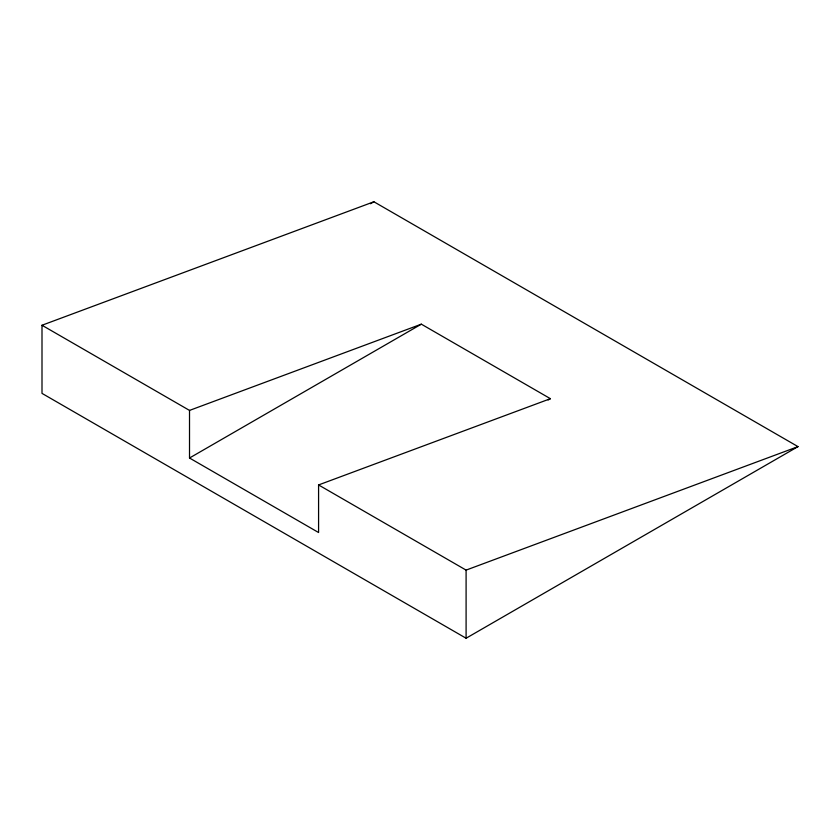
<?xml version="1.0" encoding="UTF-8"?>
<svg xmlns="http://www.w3.org/2000/svg" width="840" height="840" viewBox="0 0 840 840"><rect width="100%" height="100%" fill="white"/><g stroke="black" fill="none" stroke-linecap="round" stroke-linejoin="round"><path stroke-width="1.26" d="M370.493 203.732L373.905 201.768L798 446.618L466.095 638.232L42 393.382L42 325.248L373.905 201.768M42 325.248L189.515 410.413L189.515 458.01L421.334 324.167L550.41 398.685L548.131 399.998M189.515 410.413L421.334 324.167M189.515 458.01L318.581 532.529L318.581 484.943L550.41 398.685M318.581 484.943L466.095 570.108L798 446.618M466.095 570.108L466.095 638.232"/></g></svg>
